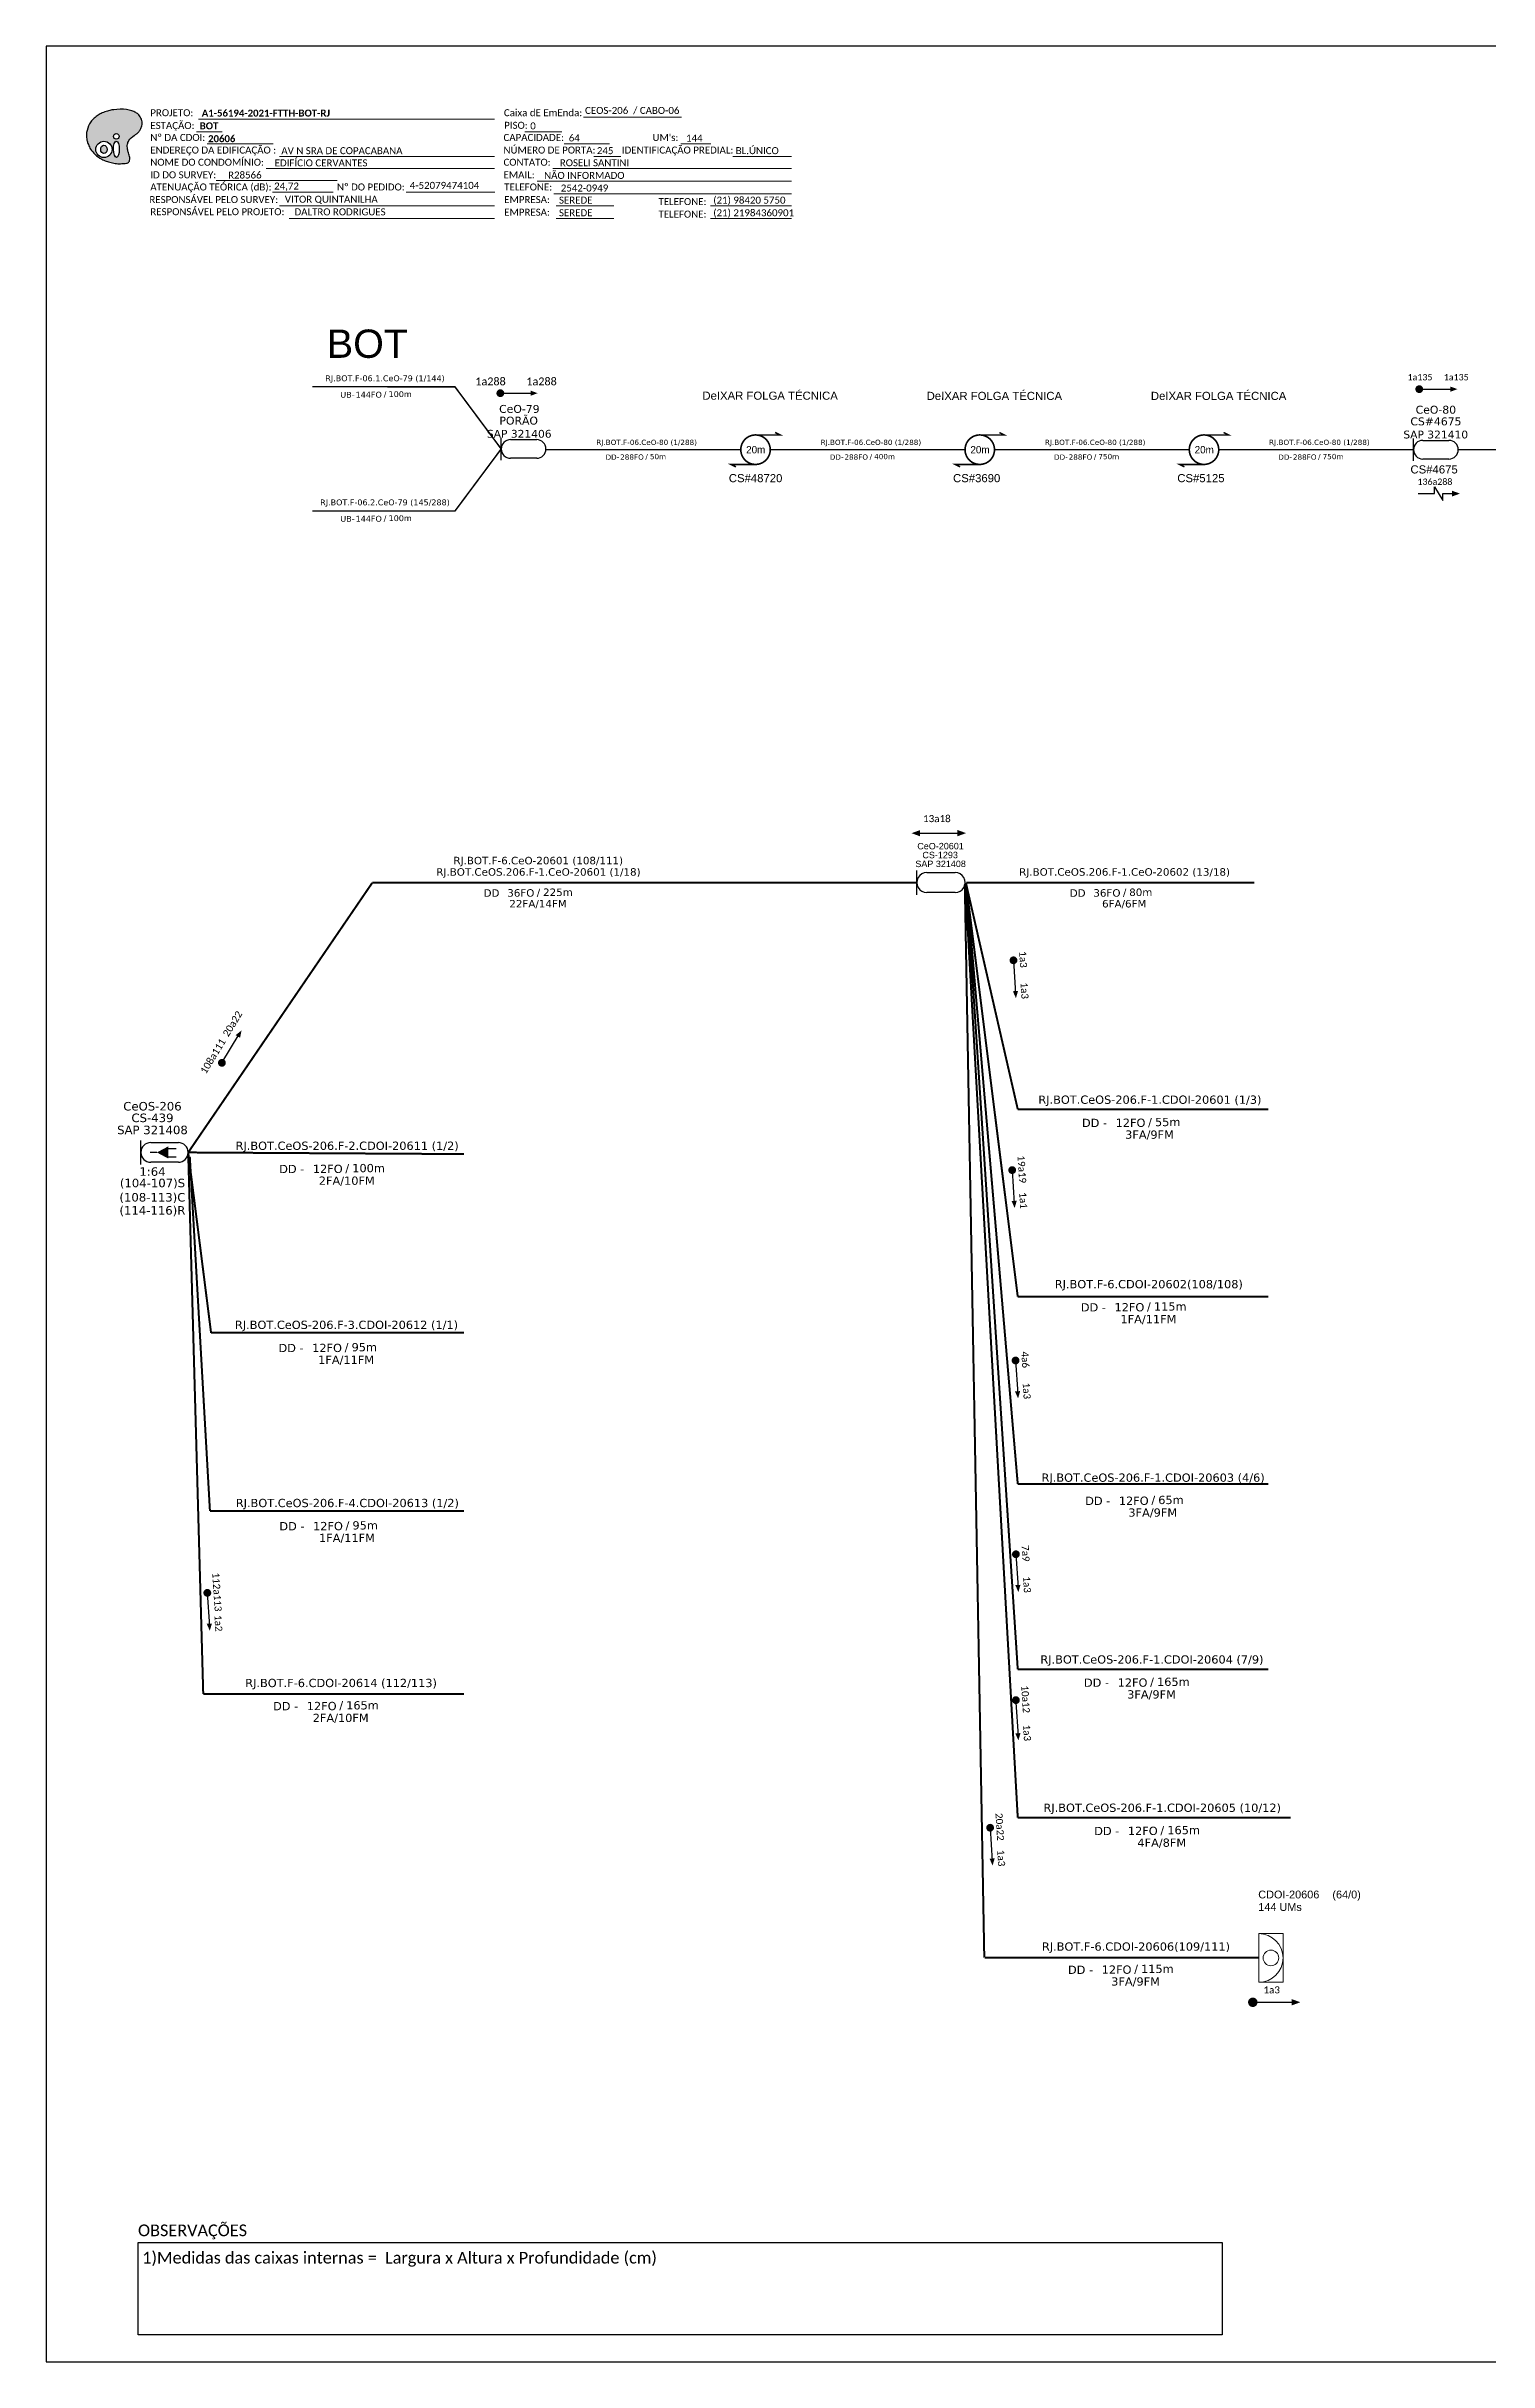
# Model space of a CAD drawing. Header units: metres. Extents: x -1286 to 468, y -500 to 94.
# Drawn here: x -1286 to -916, y -500 to 94 of the extents above; entities that cross this region are included whole.
import ezdxf
from ezdxf.enums import TextEntityAlignment as Align

# ---------------------------------------------------------------- set-up
doc = ezdxf.new("R2010")
doc.units = ezdxf.units.M
for name, color, linetype, lineweight in [("20.0-LEGENDA DOS CDO'S", 1, 'Continuous', 0), ('20.1-CDO_INTERIOR', 1, 'Continuous', 0), ('40.1-ETIQUETAS', 1, 'Continuous', 20)]:
    doc.layers.add(name, color=color, linetype=linetype, lineweight=lineweight)
for name, color, linetype in [('20.4-CEO', 1, 'Continuous'), ('20.4-CEOS', 1, 'Continuous'), ('20.5-CABO AÉREO', 1, 'Continuous'), ('CAP a instalar', 1, 'Continuous'), ('CEO', 1, 'Continuous'), ('SETA', 7, 'Continuous')]:
    doc.layers.add(name, color=color, linetype=linetype)
doc.styles.add('ARIAL', font='arial.ttf')
doc.styles.add('siredit', font='verdana.ttf')
doc.styles.add('WMF-Calibri0', font='calibri.ttf')
doc.styles.add('WMF-Calibri1', font='calibrib.ttf')
doc.linetypes.add('FENCELINE1', pattern='A,0.25,-0.1,[133,ltypeshp.shx,S=0.1,R=0,X=-0.1,Y=0],-0.1,1', length=1.45)

# ---------------------------------------------------------------- blocks, each defined once
blk = doc.blocks.new('OI')
h = blk.add_hatch(color=40)
edge = h.paths.add_edge_path()
edge.add_spline(control_points=[(4.35, -0.67), (3.92, -0.99), (3.26, -1.5), (2.81, -2.59), (2.9, -3.5), (3.06, -4.27), (3.31, -4.85), (3.37, -5.39), (3.4, -5.88), (3.2, -6.4), (2.54, -6.61), (1.65, -6.63), (0.55, -6.67), (-0.56, -6.42), (-1.61, -6.14), (-2.77, -5.61), (-3.92, -4.77), (-4.89, -3.7), (-5.34, -2.65), (-5.6, -1.94), (-5.85, -0.96), (-5.71, 0.47), (-5.1, 2.02), (-4.14, 3.02), (-3.3, 3.61), (-2.37, 4.16), (-1.36, 4.44), (-0.56, 4.7), (0.79, 4.85), (2.24, 4.97), (3.79, 4.57), (4.67, 4.21), (5.44, 3.65), (5.76, 2.99), (6.03, 2.21), (6.01, 1.46), (5.72, 0.64), (5.31, 0.08), (4.88, -0.38), (4.51, -0.55), (4.35, -0.67)], knot_values=[0, 0, 0, 0, 1.60434, 2.417191, 3.427595, 4.282808, 4.776746, 5.304182, 5.888771, 6.258406, 6.858137, 7.79129, 8.986195, 10.124242, 11.187857, 12.242908, 13.953784, 15.414161, 16.515391, 17.349188, 17.675853, 19.552021, 21.515531, 22.568638, 23.63245, 24.621084, 25.782718, 26.745347, 27.142653, 29.870543, 31.004649, 31.921532, 32.709589, 33.801391, 34.042471, 35.192333, 35.971461, 36.628871, 37.254359, 37.836911, 37.836911, 37.836911, 37.836911], degree=3, periodic=0)
h.paths.add_polyline_path([(1.13, -0.87, -1), (-0.04, -0.87, -1)], flags=16)
edge = h.paths.add_edge_path(flags=16)
edge.add_ellipse((0.56, -3.59), major_axis=(-0.02, 1.71), ratio=0.361305, start_angle=0, end_angle=360)
h.paths.add_polyline_path([(-0.36, -3.62, -1), (-3.8, -3.62, -1)], flags=16)
edge = h.paths.add_edge_path(flags=0)
edge.add_ellipse((-2.08, -3.62), major_axis=(0, 0.885), ratio=0.758294, start_angle=0, end_angle=360)
at = {"color": 40}
for centre, radius in [((-2.08, -3.62), 1.72), ((0.54, -0.87), 0.587)]:
    blk.add_circle(centre, radius, dxfattribs=at)
blk.add_ellipse((-2.08, -3.62), major_axis=(0, 0.885), ratio=0.758294, start_param=-3.141592653589792, end_param=3.141592653589792, dxfattribs=at)
blk.add_ellipse((0.56, -3.59), major_axis=(-0.02, 1.71), ratio=0.361305, dxfattribs=at)
at = {"color": 40, "start_tangent": (-0.800898, -0.598801), "end_tangent": (-0.800898, -0.598801)}
blk.add_spline([(4.35, -0.67), (3.2, -1.78), (2.9, -2.54), (2.92, -3.55), (3.12, -4.38), (3.28, -4.85), (3.37, -5.37), (3.35, -5.95), (3.2, -6.29), (2.66, -6.55), (1.73, -6.63), (0.54, -6.62), (-0.58, -6.41), (-1.6, -6.11), (-2.56, -5.67), (-3.95, -4.67), (-4.89, -3.56), (-5.37, -2.56), (-5.64, -1.78), (-5.72, -1.46), (-5.63, 0.42), (-4.84, 2.22), (-4.13, 2.99), (-3.27, 3.62), (-2.4, 4.09), (-1.3, 4.47), (-0.37, 4.72), (0.02, 4.77), (2.75, 4.8), (3.85, 4.53), (4.69, 4.16), (5.31, 3.68), (5.85, 2.73), (5.93, 2.5), (5.94, 1.35), (5.67, 0.62), (5.29, 0.08), (4.84, -0.36), (4.35, -0.67)], degree=3, dxfattribs=at)

msp = doc.modelspace()

# ---------------------------------------------------------------- linework, layer by layer
at = {"color": 0}
for p, q in [((-1262.5, -469.23), (-984.25, -469.23)), ((-1262.5, -492.93), (-1262.5, -469.23)), ((-984.25, -469.23), (-984.25, -492.93)), ((-984.25, -492.93), (-1262.5, -492.93))]:
    msp.add_line(p, q, dxfattribs=at)
msp.add_lwpolyline([(-1286.07, -499.81), (-445.07, -499.81), (-445.07, 94.19), (-1286.07, 94.19)], close=True)
at = {"color": 7, "lineweight": 0}
for points in [[(-1247.47, 72.24), (-1240.92, 72.24)], [(-1246.96, 75.52), (-1170.98, 75.52)], [(-1163.19, 72.28), (-1153.71, 72.28)], [(-1148.15, 76.01), (-1123.01, 76.01)], [(-1244.81, 69.17), (-1227.84, 69.17)], [(-1226.24, 65.93), (-1170.98, 65.93)], [(-1153.14, 69.17), (-1141.52, 69.17)], [(-1145.56, 65.93), (-1138.61, 65.93)], [(-1123.2, 69.17), (-1115.53, 69.17)], [(-1109.86, 65.93), (-1094.82, 65.93)], [(-1242.49, 59.75), (-1211.44, 59.75)], [(-1229.65, 62.82), (-1170.98, 62.82)], [(-1160.06, 59.58), (-1094.8, 59.58)], [(-1156.02, 62.82), (-1094.8, 62.82)], [(-1227.96, 56.79), (-1212.45, 56.79)], [(-1193.73, 56.79), (-1170.96, 56.79)], [(-1155.78, 56.34), (-1094.8, 56.34)], [(-1226.24, 53.23), (-1170.98, 53.23)], [(-1223.75, 49.99), (-1170.98, 49.99)], [(-1155.17, 53.23), (-1140.37, 53.23)], [(-1155.17, 49.99), (-1140.37, 49.99)], [(-1115.57, 53.23), (-1094.8, 53.23)], [(-1115.57, 49.99), (-1094.8, 49.99)]]:
    msp.add_lwpolyline(points, dxfattribs=at)
at = {"color": 7}
for points, const_width in [([(-1170.02, 5.2, 1), (-1169.02, 5.2, 1)], 1), ([(-934.15, 6.24, 1), (-933.15, 6.24, 1)], 1), ([(-1104.02, -5.51, 1.000012), (-1104.02, -13.07, 0.999978)], 0.42), ([(-1046.46, -5.51, 1.000012), (-1046.46, -13.07, 0.999978)], 0.42), ([(-988.9, -5.51, 1.000012), (-988.9, -13.07, 0.999978)], 0.42), ([(-1037.84, -139.79, 1), (-1037.78, -140.79, 1)], 1), ([(-1038.17, -193.62, 1), (-1038.11, -194.62, 1)], 1), ([(-1037.3, -242.45, 1), (-1037.23, -243.45, 1)], 1), ([(-1037.21, -292.16, 1), (-1037.15, -293.15, 1)], 1), ([(-1244.76, -302.07, 1), (-1244.7, -303.07, 1)], 1), ([(-1037.21, -329.58, 1), (-1037.15, -330.58, 1)], 1), ([(-1043.83, -362.32, 1), (-1043.77, -363.31, 1)], 1), ([(-976.98, -407.6, 1), (-975.77, -407.6, 1)], 1.21)]:
    msp.add_lwpolyline(points, format="xyb", close=True, dxfattribs=dict(at, const_width=const_width))
for points in [[(-933.65, 6.24), (-925.67, 6.24)], [(-929.76, -20.57), (-929.76, -18.8), (-927.64, -22.34), (-927.64, -20.57)]]:
    msp.add_lwpolyline(points, dxfattribs=at)
at = {"color": 7, "const_width": 0.394}
for points in [[(-1104.02, -5.51), (-1097.72, -5.51), (-1098.98, -4.88)], [(-1046.46, -5.51), (-1040.16, -5.51), (-1041.42, -4.88)], [(-988.9, -5.51), (-982.6, -5.51), (-983.86, -4.88)], [(-1104.02, -13.07), (-1110.32, -13.07), (-1109.06, -13.7)], [(-1046.46, -13.07), (-1052.76, -13.07), (-1051.5, -13.7)], [(-988.9, -13.07), (-995.2, -13.07), (-993.94, -13.7)]]:
    msp.add_lwpolyline(points, dxfattribs=at)
at = {"const_width": 1}
msp.add_lwpolyline([(-1241.25, -167.02, 1), (-1240.73, -166.17, 1)], format="xyb", close=True, dxfattribs=at)
at = {"layer": '20.1-CDO_INTERIOR', "color": 1, "lineweight": 18}
msp.add_lwpolyline([(-968.61, -402.47), (-968.61, -389.97), (-974.86, -389.97), (-974.86, -402.47)], close=True, dxfattribs=at)
msp.add_circle((-971.73, -396.22), 2, dxfattribs=at)
msp.add_arc((-974.86, -396.22), 6.25, 270, 90, dxfattribs=at)
at = {"layer": '20.4-CEO', "color": 7}
for p, q in [((-1166.9, -6.71), (-1160.19, -6.71)), ((-1160.19, -11.49), (-1166.9, -11.49))]:
    msp.add_line(p, q, dxfattribs=at)
at = {"layer": '20.4-CEO', "color": 7, "const_width": 0.4}
for points in [[(-1217.79, 6.89), (-1181.17, 6.84), (-1169.3, -9.1)], [(-1217.79, -25.01), (-1181.17, -25.03), (-1169.3, -9.1)]]:
    msp.add_lwpolyline(points, dxfattribs=at)
at = {"layer": '20.4-CEO', "color": 7}
msp.add_lwpolyline([(-1169.3, -11.98), (-1169.3, -6.21)], dxfattribs=at)
for centre, start, end in [((-1166.9, -9.1), 90, 270), ((-1160.19, -9.1), 270, 90)]:
    msp.add_arc(centre, 2.39, start, end, dxfattribs=at)
at = {"layer": '20.4-CEOS', "color": 7}
for p, q in [((-932.73, -6.9), (-926.02, -6.9)), ((-926.02, -11.69), (-932.73, -11.69)), ((-1259.27, -187.05), (-1252.17, -187.05)), ((-1252.17, -192.11), (-1259.27, -192.11))]:
    msp.add_line(p, q, dxfattribs=at)
at = {"layer": '20.4-CEOS', "color": 5}
for p, q in [((-1062.6, -123.46), (-1062.6, -117.24)), ((-1060.02, -117.77), (-1052.79, -117.77)), ((-1052.79, -122.93), (-1060.02, -122.93))]:
    msp.add_line(p, q, dxfattribs=at)
at = {"layer": '20.4-CEOS', "color": 7}
for points in [[(-935.12, -12.18), (-935.12, -6.41)], [(-1261.8, -192.63), (-1261.8, -186.53)], [(-1257.68, -189.58), (-1259.39, -189.58)], [(-1254.88, -188.58), (-1252.73, -188.58)], [(-1254.88, -190.68), (-1252.73, -190.68)]]:
    msp.add_lwpolyline(points, dxfattribs=at)
msp.add_lwpolyline([(-1257.68, -189.58, 0, 3.13, 0), (-1254.75, -189.58, 3.13, 3.13, 0)], format="xyseb", dxfattribs=at)
for centre, radius, start, end in [((-932.73, -9.29), 2.39, 90, 270), ((-926.02, -9.29), 2.39, 270, 90), ((-1259.27, -189.58), 2.53, 90, 270), ((-1252.17, -189.58), 2.53, 270, 90)]:
    msp.add_arc(centre, radius, start, end, dxfattribs=at)
at = {"layer": '20.4-CEOS', "color": 5}
for centre, major_axis, start_param, end_param in [((-1060.02, -120.35), (1.82, 1.82), 0.785398, 3.926991), ((-1052.79, -120.35), (-1.82, 1.82), 2.356194, 5.497787)]:
    msp.add_ellipse(centre, major_axis=major_axis, ratio=1, start_param=start_param, end_param=end_param, dxfattribs=at)
at = {"layer": '20.5-CABO AÉREO', "color": 7, "ltscale": 8, "const_width": 0.4}
for points in [[(-1157.8, -9.29), (-1107.8, -9.29)], [(-1100.24, -9.29), (-1050.24, -9.29)], [(-1042.68, -9.29), (-992.68, -9.29)], [(-985.12, -9.29), (-935.12, -9.29)], [(-923.62, -9.29), (-873.62, -9.29)]]:
    msp.add_lwpolyline(points, dxfattribs=at)
at = {"layer": 'CAP a instalar', "color": 7, "linetype": 'FENCELINE1', "ltscale": 7, "const_width": 0.513}
for points in [[(-1249.64, -189.58), (-1202.4, -120.41)], [(-1202.4, -120.41), (-1062.64, -120.41)], [(-1050.18, -121.05), (-1036.71, -360.23)], [(-1049.99, -120.54), (-1036.71, -178.5)], [(-1049.99, -120.54), (-1036.71, -226.57)], [(-1049.93, -120.41), (-975.97, -120.35)], [(-1049.93, -120.41), (-1036.71, -274.64)], [(-1049.93, -120.41), (-1036.71, -322.19)], [(-1036.71, -178.5), (-972.37, -178.5)], [(-1249.64, -189.58), (-1178.81, -190)], [(-1249.64, -189.58), (-1243.77, -235.85)], [(-1249.64, -189.58), (-1245.78, -328.51)], [(-1249.23, -190.63), (-1244.06, -281.54)], [(-1036.71, -226.57), (-972.37, -226.57)], [(-1243.77, -235.85), (-1178.81, -235.85)], [(-1036.71, -274.64), (-972.37, -274.64)], [(-1244.06, -281.54), (-1178.81, -281.54)], [(-1036.71, -322.19), (-972.37, -322.19)], [(-1245.78, -328.51), (-1178.81, -328.53)], [(-1036.71, -360.23), (-966.69, -360.23)]]:
    msp.add_lwpolyline(points, dxfattribs=at)
at = {"layer": 'CAP a instalar', "color": 1, "linetype": 'FENCELINE1', "ltscale": 7, "const_width": 0.513}
for points in [[(-1050.3, -120.87), (-1045.3, -396.11)], [(-1045.18, -396.15), (-974.78, -396.15)]]:
    msp.add_lwpolyline(points, dxfattribs=at)
at = {"layer": 'SETA', "color": 7}
for points in [[(-1169.52, 5.2), (-1160.82, 5.2)], [(-933.91, -20.57), (-929.76, -20.57)], [(-927.64, -20.57), (-924.45, -20.57)], [(-1061.76, -107.68), (-1051.36, -107.68)], [(-1037.81, -140.29), (-1037.27, -148.87)], [(-1038.14, -194.12), (-1037.59, -202.7)], [(-1037.26, -242.95), (-1036.72, -251.53)], [(-1037.18, -292.65), (-1036.64, -301.23)], [(-1244.73, -302.57), (-1244.19, -311.15)], [(-1037.18, -330.69), (-1036.64, -339.27)], [(-1043.8, -362.82), (-1043.26, -371.4)], [(-975.95, -407.61), (-965.55, -407.61)]]:
    msp.add_lwpolyline(points, dxfattribs=at)
at = {"layer": 'SETA'}
msp.add_lwpolyline([(-1240.99, -166.59), (-1236.52, -159.25)], dxfattribs=at)
at = {"layer": 'SETA', "color": 7}
for points in [[(-925.67, 6.9), (-923.83, 6.25), (-925.66, 5.57)], [(-1161.77, 5.87), (-1159.94, 5.21), (-1161.77, 4.53)], [(-925.21, -19.83), (-923.19, -20.56), (-925.21, -21.29)], [(-1061.76, -108.48), (-1063.98, -107.68), (-1061.76, -106.87)], [(-1052.19, -106.85), (-1049.98, -107.66), (-1052.19, -108.47)], [(-1036.63, -148.14), (-1037.18, -150.01), (-1037.96, -148.22)], [(-1036.96, -201.97), (-1037.51, -203.84), (-1038.29, -202.06)], [(-1036.09, -250.8), (-1036.63, -252.67), (-1037.42, -250.89)], [(-1036, -300.5), (-1036.55, -302.37), (-1037.33, -300.59)], [(-1243.55, -310.42), (-1244.1, -312.29), (-1244.88, -310.5)], [(-1036, -338.54), (-1036.55, -340.41), (-1037.33, -338.63)], [(-1042.62, -370.66), (-1043.17, -372.53), (-1043.95, -370.75)], [(-966.38, -406.79), (-964.17, -407.59), (-966.38, -408.4)]]:
    msp.add_solid(points, dxfattribs=at)
at = {"layer": 'SETA'}
msp.add_solid([(-1237.46, -159.49), (-1235.94, -158.27), (-1236.32, -160.18)], dxfattribs=at)

# ---------------------------------------------------------------- block references
at = {"color": 7, "xscale": 1.213923925163967, "yscale": 1.213923925163967, "zscale": 1.213923925163967, "rotation": 0.1532896023949059}
msp.add_blockref('OI', (-1268.76, 72.14), dxfattribs=at)

# ---------------------------------------------------------------- texts
at = {"color": 7, "lineweight": 0, "style": 'WMF-Calibri0'}
for s, height, p in [('PROJETO:', 1.793, (-1259.36, 76.26)), ('Caixa dE EmEnda:', 1.7927, (-1168.6, 76.26)), ('ESTAÇÃO:', 1.793, (-1259.36, 72.98)), ('Nº DA CDOI:', 1.7927, (-1259.36, 69.91)), ('CAPACIDADE:', 1.7927, (-1168.71, 69.91)), ('PISO:', 1.793, (-1168.53, 73.03)), ("UM's:", 1.793, (-1130.47, 69.91)), ('ENDEREÇO DA EDIFICAÇÃO :', 1.7927, (-1259.36, 66.68)), ('NOME DO CONDOMÍNIO:', 1.7927, (-1259.36, 63.56)), ('CONTATO:', 1.793, (-1168.71, 63.56)), ('NÚMERO DE PORTA:', 1.7927, (-1168.71, 66.68)), ('IDENTIFICAÇÃO PREDIAL:', 1.7927, (-1138.34, 66.68)), ('ATENUAÇÃO TEÓRICA (dB):', 1.7927, (-1259.36, 57.21)), ('ID DO SURVEY:', 1.7927, (-1259.36, 60.33)), ('EMAIL:', 1.793, (-1168.71, 60.33)), ('RESPONSÁVEL PELO SURVEY:', 1.7927, (-1259.6, 53.98)), ('Nº DO PEDIDO:', 1.7927, (-1211.44, 57.21)), ('TELEFONE:', 1.793, (-1168.53, 57.21)), ('EMPRESA:', 1.793, (-1168.53, 53.98)), ('TELEFONE:', 1.793, (-1128.93, 53.47)), ('RESPONSÁVEL PELO PROJETO:', 1.7927, (-1259.36, 50.87)), ('EMPRESA:', 1.793, (-1168.53, 50.74)), ('TELEFONE:', 1.793, (-1128.93, 50.24))]:
    msp.add_text(s, height=height, dxfattribs=at).set_placement(p)
at = {"color": 7}
for s, height, style, p in [('A1-56194-2021-FTTH-BOT-RJ', 1.7927, 'WMF-Calibri1', (-1246.16, 76.17)), ('CEOS-206  / CABO-06', 1.7927, 'WMF-Calibri0', (-1147.78, 76.85)), ('BOT', 1.793, 'WMF-Calibri1', (-1246.68, 72.89)), ('0', 1.79, 'WMF-Calibri0', (-1161.84, 72.88)), ('64', 1.793, 'WMF-Calibri0', (-1151.96, 69.79)), ('144', 1.793, 'WMF-Calibri0', (-1121.85, 69.77)), ('EDIFÍCIO CERVANTES', 1.7927, 'WMF-Calibri0', (-1227.45, 63.39)), ('AV N SRA DE COPACABANA  ', 1.7927, 'WMF-Calibri0', (-1225.73, 66.52)), ('BL.ÚNICO', 1.793, 'WMF-Calibri0', (-1109.1, 66.53)), ('R28566', 1.793, 'WMF-Calibri0', (-1239.4, 60.28)), ('4-52079474104', 1.7927, 'WMF-Calibri0', (-1192.78, 57.62)), ('NÃO INFORMADO', 1.7927, 'WMF-Calibri0', (-1158.28, 60.18)), ('ROSELI SANTINI', 1.7927, 'WMF-Calibri0', (-1154.25, 63.42)), ('24,72', 1.793, 'WMF-Calibri0', (-1227.58, 57.45)), ('VITOR QUINTANILHA', 1.7927, 'WMF-Calibri0', (-1224.84, 54.07)), ('SEREDE', 1.793, 'WMF-Calibri0', (-1154.47, 53.83)), ('2542-0949', 1.793, 'WMF-Calibri0', (-1154, 56.94)), ('(21) 98420 5750', 1.7927, 'WMF-Calibri0', (-1114.86, 53.83)), ('DALTRO RODRIGUES', 1.7927, 'WMF-Calibri0', (-1222.35, 50.83)), ('SEREDE', 1.793, 'WMF-Calibri0', (-1154.47, 50.59)), ('(21) 21984360901', 1.7927, 'WMF-Calibri0', (-1114.86, 50.59)), ('BOT', 7.258, 'ARIAL', (-1214.06, 14.27))]:
    msp.add_text(s, height=height, dxfattribs=dict(at, style=style)).set_placement(p)
at = {"color": 7, "style": 'WMF-Calibri1'}
msp.add_text('20606', height=1.793, dxfattribs=at).set_placement((-1241.03, 69.6), align=Align.CENTER)
at = {"style": 'WMF-Calibri0'}
for s, height, p in [('245', 1.793, (-1144.74, 66.53)), ('OBSERVAÇÕES', 3, (-1262.52, -467.61))]:
    msp.add_text(s, height=height, dxfattribs=at).set_placement(p)
at = {"color": 7, "style": 'ARIAL'}
for s, height, p in [('DeIXAR FOLGA TÉCNICA', 2.0835, (-1117.66, 3.53)), ('DeIXAR FOLGA TÉCNICA', 2.0835, (-1060.1, 3.47)), ('DeIXAR FOLGA TÉCNICA', 2.0835, (-1002.54, 3.47)), ('CS#48720', 2.083, (-1110.88, -17.63)), ('CS#3690', 2.083, (-1053.32, -17.63)), ('CS#5125', 2.083, (-995.76, -17.63)), ('CS#4675', 2.083, (-935.91, -15.39))]:
    msp.add_text(s, height=height, rotation=359.98667, dxfattribs=at).set_placement(p)
at = {"color": 7}
for p in [(-1106.42, -10.24), (-1048.86, -10.24), (-991.3, -10.24)]:
    msp.add_text('20m', height=1.89, dxfattribs=at).set_placement(p)
at = {"color": 7, "attachment_point": 5}
for s, insert, char_height, width, rotation in [('{\\fCalibri|b0|i0|c0|p34;\\C256;1a288}', (-1172.04, 8.22), 2, 147.6437, 359.91656), ('{\\fCalibri|b0|i0|c0|p34;\\C256;1a288}', (-1158.94, 8.22), 2, 147.6437, 359.91656), ('{\\fCalibri|b0|i0|c0|p34;\\C7;1a3}', (-1035.33, -140.07), 1.82, 25.3588, 273.6303), ('{\\fCalibri|b0|i0|c0|p34;\\C7;1a3}', (-1034.97, -148.08), 1.82, 25.3588, 273.6303), ('{\\fCalibri|b0|i0|c0|p34;\\C7;19a19}', (-1035.65, -193.91), 1.82, 25.3588, 273.6303), ('{\\fCalibri|b0|i0|c0|p34;\\C7;1a1}', (-1035.3, -201.91), 1.82, 25.3588, 273.6303), ('{\\fCalibri|b0|i0|c0|p34;\\C7;4a6}', (-1034.78, -242.74), 1.82, 25.3588, 273.6303), ('{\\fCalibri|b0|i0|c0|p34;\\C7;1a3}', (-1034.42, -250.74), 1.82, 25.3588, 273.6303), ('{\\fCalibri|b0|i0|c0|p34;\\C7;7a9}', (-1034.7, -292.44), 1.82, 25.3588, 273.6303), ('{\\fCalibri|b0|i0|c0|p34;\\C7;112a113}', (-1242.25, -302.35), 1.82, 25.3588, 273.6303), ('{\\fCalibri|b0|i0|c0|p34;\\C7;1a3}', (-1034.34, -300.44), 1.82, 25.3588, 273.6303), ('{\\fCalibri|b0|i0|c0|p34;\\C7;1a2}', (-1241.89, -310.36), 1.82, 25.3588, 273.6303), ('{\\fCalibri|b0|i0|c0|p34;\\C7;10a12}', (-1034.7, -329.86), 1.82, 25.3588, 273.6303), ('{\\fCalibri|b0|i0|c0|p34;\\C7;1a3}', (-1034.34, -338.48), 1.82, 25.3588, 273.6303), ('{\\fCalibri|b0|i0|c0|p34;\\C7;20a22}', (-1041.32, -362.6), 1.82, 25.3588, 273.6303), ('{\\fCalibri|b0|i0|c0|p34;\\C7;1a3}', (-1040.96, -370.61), 1.82, 25.3588, 273.6303)]:
    msp.add_mtext(s, dxfattribs=dict(at, insert=insert, char_height=char_height, width=width, rotation=rotation))
at = {"color": 7, "char_height": 1.815, "width": 30.6841, "attachment_point": 5}
for s, insert in [('{\\fCalibri|b0|i0|c0|p34;\\C7;13a18}', (-1057.47, -103.95)), ('{\\fCalibri|b0|i0|c0|p34;\\C7;1a3}', (-971.53, -404.43))]:
    msp.add_mtext(s, dxfattribs=dict(at, insert=insert))
at = {"char_height": 1.82, "width": 25.3588, "attachment_point": 5, "rotation": 58.64916}
for s, insert in [('{\\fCalibri|b0|i0|c0|p34;\\C7;20a22}', (-1238.26, -156.56)), ('{\\fCalibri|b0|i0|c0|p34;\\C7;108a111}', (-1243.27, -164.88))]:
    msp.add_mtext(s, dxfattribs=dict(at, insert=insert))
at = {"insert": (-1261.44, -471.63), "char_height": 3, "width": 277.1819, "attachment_point": 1, "style": 'WMF-Calibri0'}
msp.add_mtext('1)Medidas das caixas internas =  Largura x Altura x Profundidade (cm)', dxfattribs=at)
at = {"layer": "20.0-LEGENDA DOS CDO'S", "color": 5, "linetype": 'FENCELINE1', "style": 'ARIAL'}
for s, p in [('CeO-20601', (-1062.49, -111.83)), ('CS-1293', (-1061.18, -114.11)), ('SAP 321408', (-1062.99, -116.38))]:
    msp.add_text(s, height=1.652, rotation=0.11799, dxfattribs=at).set_placement(p)
at = {"layer": "20.0-LEGENDA DOS CDO'S", "color": 1, "linetype": 'FENCELINE1', "style": 'ARIAL'}
for s, p in [('CDOI-20606', (-974.98, -380.95)), ('144 UMs', (-974.97, -384.16))]:
    msp.add_text(s, height=2, dxfattribs=at).set_placement(p)
msp.add_text('(64/0)', height=2, dxfattribs=at).set_placement((-952.3, -380.95), align=Align.CENTER)
at = {"layer": '20.4-CEO', "color": 7, "style": 'siredit'}
for s, height, p in [('CeO-79', 2.028, (-1164.64, 1.17)), ('          SAP 321406', 2, (-1169.03, -5.21)), ('PORÃO', 2.028, (-1164.81, -1.83))]:
    msp.add_text(s, height=height, dxfattribs=at).set_placement(p, align=Align.MIDDLE_CENTER)
at = {"layer": '20.4-CEOS', "color": 7, "style": 'siredit'}
for s, height, p in [('SAP 321410', 2, (-929.42, -5.4)), ('CS#4675', 2.028, (-929.37, -2.03))]:
    msp.add_text(s, height=height, dxfattribs=at).set_placement(p, align=Align.MIDDLE_CENTER)
at = {"layer": '20.4-CEOS', "color": 7, "linetype": 'FENCELINE1', "style": 'siredit'}
for s, p in [('CeOS-206', (-1258.81, -176.63)), ('SAP 321408', (-1258.81, -182.71)), ('CS-439', (-1258.81, -179.61)), ('1:64', (-1258.81, -193.39)), ('(108-113)C', (-1258.83, -199.99)), ('(104-107)S', (-1258.81, -196.32)), ('(114-116)R', (-1258.83, -203.35))]:
    msp.add_text(s, height=2.183, dxfattribs=at).set_placement(p, align=Align.TOP_CENTER)
at = {"layer": '40.1-ETIQUETAS', "color": 7, "linetype": 'FENCELINE1', "style": 'siredit'}
for s, height, p in [('RJ.BOT.F-06.1.CeO-79 (1/144)', 1.5, (-1199.13, 9.02)), ('RJ.BOT.F-06.CeO-80 (1/288)', 1.35, (-1131.97, -7.4)), ('RJ.BOT.F-06.CeO-80 (1/288)', 1.35, (-1074.41, -7.4)), ('RJ.BOT.F-06.CeO-80 (1/288)', 1.35, (-1016.85, -7.4)), ('RJ.BOT.F-06.CeO-80 (1/288)', 1.35, (-959.29, -7.4)), ('RJ.BOT.F-06.2.CeO-79 (145/288)', 1.5, (-1199.13, -22.81)), ('RJ.BOT.CeOS.206.F-1.CeO-20601 (1/18)', 1.9246, (-1159.74, -117.62)), ('RJ.BOT.F-6.CeO-20601 (108/111)', 1.9246, (-1159.79, -114.7)), ('RJ.BOT.CeOS.206.F-1.CeO-20602 (13/18)', 1.9246, (-1009.29, -117.62)), ('22FA/14FM', 1.925, (-1159.84, -125.77)), ('6FA/6FM', 1.925, (-1009.38, -125.77)), ('RJ.BOT.CeOS-206.F-1.CDOI-20601 (1/3)', 2.117, (-1002.79, -176.04)), ('3FA/9FM', 2.117, (-1002.89, -185)), ('RJ.BOT.CeOS-206.F-2.CDOI-20611 (1/2)', 2.117, (-1208.84, -187.86)), ('2FA/10FM', 2.117, (-1208.94, -196.82)), ('RJ.BOT.F-6.CDOI-20602(108/108)', 2.117, (-1003.07, -223.36)), ('1FA/11FM', 2.117, (-1003.17, -232.33)), ('RJ.BOT.CeOS-206.F-3.CDOI-20612 (1/1)', 2.117, (-1209.01, -233.8)), ('1FA/11FM', 2.117, (-1209.11, -242.76)), ('RJ.BOT.CeOS-206.F-1.CDOI-20603 (4/6)', 2.117, (-1001.96, -273)), ('RJ.BOT.CeOS-206.F-4.CDOI-20613 (1/2)', 2.117, (-1208.79, -279.51)), ('3FA/9FM', 2.117, (-1002.06, -281.96)), ('1FA/11FM', 2.117, (-1208.89, -288.47)), ('RJ.BOT.CeOS-206.F-1.CDOI-20604 (7/9)', 2.117, (-1002.27, -319.65)), ('RJ.BOT.F-6.CDOI-20614 (112/113)', 2.117, (-1210.4, -325.68)), ('3FA/9FM', 2.117, (-1002.37, -328.61)), ('2FA/10FM', 2.117, (-1210.5, -334.64)), ('RJ.BOT.CeOS-206.F-1.CDOI-20605 (10/12)', 2.117, (-999.63, -357.69)), ('4FA/8FM', 2.117, (-999.74, -366.65))]:
    msp.add_text(s, height=height, dxfattribs=at).set_placement(p, align=Align.MIDDLE_CENTER)
for s, height, p in [('UB-', 1.5, (-1206.93, 4.8)), ('144FO', 1.5, (-1199.94, 4.82)), ('DD-', 1.35, (-1138.99, -11.2)), ('288FO', 1.35, (-1132.7, -11.18)), ('DD-', 1.35, (-1081.43, -11.2)), ('288FO', 1.35, (-1075.14, -11.18)), ('DD-', 1.35, (-1023.87, -11.2)), ('288FO', 1.35, (-1017.58, -11.18)), ('DD-', 1.35, (-966.31, -11.2)), ('288FO', 1.35, (-960.02, -11.18)), ('UB-', 1.5, (-1206.93, -27.03)), ('144FO', 1.5, (-1199.94, -27)), ('DD', 1.925, (-1169.75, -123.03)), ('36FO', 1.925, (-1160.79, -123)), ('DD', 1.925, (-1019.3, -123.03)), ('36FO', 1.925, (-1010.34, -123)), ('DD -', 2.117, (-1013.79, -182)), ('12FO', 2.117, (-1003.94, -181.96)), ('DD -', 2.117, (-1219.84, -193.82)), ('12FO', 2.117, (-1209.99, -193.79)), ('DD -', 2.117, (-1014.08, -229.32)), ('12FO', 2.117, (-1004.22, -229.29)), ('DD -', 2.117, (-1220.02, -239.75)), ('12FO', 2.117, (-1210.17, -239.72)), ('DD -', 2.117, (-1012.96, -278.96)), ('12FO', 2.117, (-1003.11, -278.93)), ('DD -', 2.117, (-1219.8, -285.47)), ('12FO', 2.117, (-1209.94, -285.43)), ('DD -', 2.117, (-1013.28, -325.61)), ('12FO', 2.117, (-1003.42, -325.58)), ('DD -', 2.117, (-1221.41, -331.63)), ('12FO', 2.117, (-1211.55, -331.6)), ('DD -', 2.117, (-1010.64, -363.65)), ('12FO', 2.117, (-1000.79, -363.62))]:
    msp.add_text(s, height=height, dxfattribs=at).set_placement(p, align=Align.MIDDLE_RIGHT)
at = {"layer": '40.1-ETIQUETAS', "color": 7, "style": 'siredit'}
for height, p in [(1.5, (-1198.76, 4.96)), (1.35, (-1131.66, -11.05)), (1.35, (-1074.1, -11.05)), (1.35, (-1016.54, -11.05)), (1.35, (-958.98, -11.05)), (1.5, (-1198.76, -26.86)), (1.92, (-1159.28, -122.83)), (1.92, (-1008.82, -122.83)), (2.12, (-1002.27, -181.77)), (2.12, (-1208.32, -193.59)), (2.12, (-1002.56, -229.09)), (2.12, (-1208.5, -239.53)), (2.12, (-1001.44, -278.73)), (2.12, (-1208.27, -285.24)), (2.12, (-1001.75, -325.38)), (2.12, (-1209.88, -331.41)), (2.12, (-999.12, -363.42))]:
    msp.add_text('/', height=height, dxfattribs=at).set_placement(p, align=Align.MIDDLE_RIGHT)
at = {"layer": '40.1-ETIQUETAS', "color": 7, "linetype": 'FENCELINE1', "style": 'siredit'}
for s, height, p in [('100m', 1.5, (-1198.2, 4.96)), ('50m', 1.35, (-1131.13, -11.05)), ('400m', 1.35, (-1073.57, -11.05)), ('750m', 1.35, (-1016.01, -11.05)), ('750m', 1.35, (-958.45, -11.05)), ('100m', 1.5, (-1198.2, -26.86)), ('225m', 1.925, (-1158.55, -122.83)), ('80m', 1.925, (-1008.1, -122.83)), ('55m', 2.117, (-1001.48, -181.77)), ('100m', 2.117, (-1207.53, -193.59)), ('115m', 2.117, (-1001.76, -229.09)), ('95m', 2.117, (-1207.7, -239.53)), ('65m', 2.117, (-1000.65, -278.73)), ('95m', 2.117, (-1207.48, -285.24)), ('165m', 2.117, (-1000.96, -325.38)), ('165m', 2.117, (-1209.09, -331.41)), ('165m', 2.117, (-998.32, -363.42))]:
    msp.add_text(s, height=height, dxfattribs=at).set_placement(p, align=Align.MIDDLE_LEFT)
at = {"layer": '40.1-ETIQUETAS', "color": 1, "linetype": 'FENCELINE1', "style": 'siredit'}
for s, p in [('RJ.BOT.F-6.CDOI-20606(109/111)', (-1006.37, -393.3)), ('3FA/9FM', (-1006.47, -402.26))]:
    msp.add_text(s, height=2.117, dxfattribs=at).set_placement(p, align=Align.MIDDLE_CENTER)
at = {"layer": '40.1-ETIQUETAS', "color": 1, "style": 'siredit'}
msp.add_text('/', height=2.12, dxfattribs=at).set_placement((-1005.85, -399.03), align=Align.MIDDLE_RIGHT)
at = {"layer": '40.1-ETIQUETAS', "color": 1, "linetype": 'FENCELINE1', "style": 'siredit'}
msp.add_text('115m', height=2.117, dxfattribs=at).set_placement((-1005.06, -399.03), align=Align.MIDDLE_LEFT)
for s, p in [('DD -', (-1017.38, -399.26)), ('12FO', (-1007.52, -399.22))]:
    msp.add_text(s, height=2.117, dxfattribs=at).set_placement(p, align=Align.MIDDLE_RIGHT)
at = {"layer": '40.1-ETIQUETAS', "color": 7, "char_height": 1.633, "width": 27.8947, "attachment_point": 5, "style": 'ARIAL'}
for s, insert in [('{\\fCalibri|b0|i0|c0|p34;1a135}', (-933.46, 9.3)), ('{\\fCalibri|b0|i0|c0|p34;1a135}', (-924.16, 9.3)), ('{\\fCalibri|b0|i0|c0|p34;136a288}', (-929.63, -17.52))]:
    msp.add_mtext(s, dxfattribs=dict(at, insert=insert))
at = {"layer": 'CEO', "color": 7, "style": 'siredit'}
msp.add_text('CeO-80', height=2.028, dxfattribs=at).set_placement((-929.39, 0.97), align=Align.MIDDLE_CENTER)

doc.saveas('drawing.dxf')
